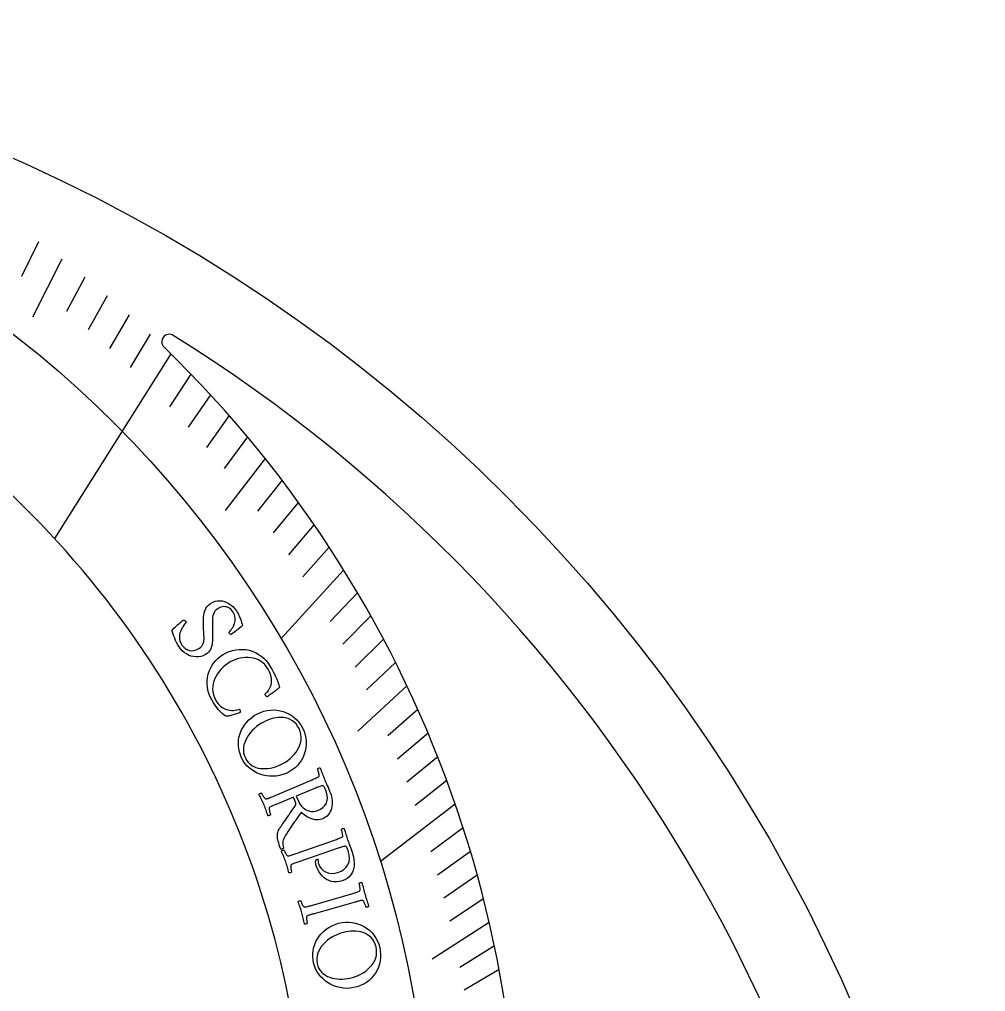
# Model space of a CAD drawing. Header units: millimetres. Extents: x -54 to 54, y -54 to 54.
# Drawn here: x 22.03 to 54, y 21.83 to 54 of the extents above; entities that cross this region are included whole.
import ezdxf

# ---------------------------------------------------------------- set-up
doc = ezdxf.new("R2010")
doc.units = ezdxf.units.MM
for name, color, linetype in [('CUT_INNER', 6, 'Continuous'), ('CUT_OUTER', 1, 'Continuous'), ('ENGRAVE', 7, 'Continuous'), ('ENGRAVE_FINE', 8, 'Continuous'), ('TEXT', 5, 'Continuous')]:
    doc.layers.add(name, color=color, linetype=linetype)

msp = doc.modelspace()

# ---------------------------------------------------------------- linework, layer by layer
at = {"layer": 'CUT_INNER'}
for centre, radius, start, end in [((0.0002, 15.4311), 31.5489, 352.72819, 87.56605), ((26.9902, 43.3315), 0.25, 58.18359, 225.87891), ((0.0012, 0.0007), 51.2986, 1.49256, 58.08336), ((0.0008, 15.431), 38.5683, 351.58117, 45.9514)]:
    msp.add_arc(centre, radius, start, end, dxfattribs=at)
at = {"layer": 'CUT_OUTER'}
msp.add_circle((0, 0), 54, dxfattribs=at)
at = {"layer": 'ENGRAVE'}
for points in [[(27.0442, 42.9297), (23.1938, 36.8176)], [(32.7621, 35.7833), (30.6874, 33.5173)], [(36.4524, 28.0325), (33.9764, 26.1285)]]:
    msp.add_lwpolyline(points, dxfattribs=at)
msp.add_circle((0, 15.4308), 35.6208, dxfattribs=at)
at = {"layer": 'ENGRAVE_FINE'}
for points in [[(22.659, 46.6422), (22.0979, 45.4873)], [(23.4368, 46.0625), (22.4647, 44.1519)], [(24.1962, 45.4662), (23.5915, 44.3298)], [(24.937, 44.854), (24.3107, 43.7274)], [(25.6588, 44.2268), (25.0111, 43.1103)], [(26.3613, 43.5851), (25.6924, 42.4791)], [(27.7074, 42.2614), (26.9967, 41.1774)], [(28.3505, 41.5809), (27.6192, 40.5084)], [(28.9735, 40.889), (28.2219, 39.8282)], [(29.5762, 40.1862), (28.8044, 39.1376)], [(30.1585, 39.4734), (28.838, 37.7452)], [(30.7203, 38.7513), (29.909, 37.7279)], [(31.2615, 38.0206), (30.4308, 37.0102)], [(31.7823, 37.2819), (30.9324, 36.2849)], [(32.2824, 36.5359), (31.4137, 35.5526)], [(33.2213, 35.0248), (32.3155, 34.0699)], [(33.6601, 34.2611), (32.7362, 33.3207)], [(34.0786, 33.4926), (33.1369, 32.5671)], [(34.477, 32.7201), (33.5177, 31.8097)], [(34.8553, 31.9441), (33.2259, 30.4509)], [(35.2137, 31.1653), (34.2203, 30.2861)], [(35.5524, 30.3842), (34.5423, 29.5209)], [(35.8717, 29.6014), (34.8452, 28.7543)], [(36.1716, 28.8173), (35.1291, 27.9868)], [(36.7144, 27.2476), (35.6408, 26.4508)], [(36.9577, 26.4629), (35.8691, 25.6834)], [(37.1827, 25.679), (36.0793, 24.917)], [(37.3896, 24.8963), (36.2718, 24.152)], [(37.5787, 24.1152), (35.6894, 22.9028)], [(37.7503, 23.3362), (36.6047, 22.628)], [(37.9046, 22.5596), (36.7457, 21.8699)]]:
    msp.add_lwpolyline(points, dxfattribs=at)
at = {"layer": 'TEXT'}
for points in [[(29.2115, 34.4275), (29.2396, 34.3828), (29.2639, 34.3412), (29.2844, 34.3026), (29.301, 34.2672), (29.3154, 34.2328), (29.329, 34.1975), (29.342, 34.1613), (29.3543, 34.124), (29.3671, 34.0842), (29.3816, 34.0399), (29.3978, 33.9912), (29.4157, 33.9381), (29.366, 33.8949), (29.3148, 33.8521), (29.262, 33.8098), (29.2078, 33.7678), (29.1562, 33.7288), (29.1114, 33.6953), (29.0734, 33.6675), (29.0421, 33.6452), (29.0353, 33.6411), (29.0272, 33.641), (29.018, 33.6447), (29.0075, 33.6524), (28.9973, 33.6617), (28.9887, 33.6704), (28.9816, 33.6787), (28.9761, 33.6863), (28.9707, 33.6966), (28.9674, 33.7066), (28.9662, 33.7165), (28.9671, 33.7261), (28.9912, 33.7476), (29.0156, 33.7733), (29.0403, 33.8035), (29.0652, 33.8379), (29.089, 33.8757), (29.1102, 33.9159), (29.129, 33.9585), (29.1452, 34.0034), (29.1579, 34.05), (29.1662, 34.0975), (29.1701, 34.146), (29.1695, 34.1953), (29.1634, 34.2447), (29.1504, 34.2931), (29.1306, 34.3406), (29.104, 34.3872), (29.0643, 34.4414), (29.0226, 34.4854), (28.9789, 34.5189), (28.9333, 34.5422), (28.8869, 34.5569), (28.8409, 34.5648), (28.7953, 34.566), (28.75, 34.5605), (28.7062, 34.5499), (28.6653, 34.5359), (28.6272, 34.5184), (28.5919, 34.4975), (28.5416, 34.4586), (28.5008, 34.4152), (28.4696, 34.3675), (28.4478, 34.3155), (28.4331, 34.2601), (28.4231, 34.2021), (28.4178, 34.1416), (28.4171, 34.0785), (28.4185, 34.014), (28.4195, 33.9491), (28.4201, 33.8838), (28.4204, 33.8182), (28.4216, 33.7683), (28.4227, 33.7159), (28.4239, 33.6611), (28.4251, 33.6038), (28.4252, 33.5451), (28.4234, 33.4864), (28.4195, 33.4275), (28.4136, 33.3684), (28.4044, 33.3104), (28.3904, 33.2546), (28.3718, 33.201), (28.3485, 33.1497), (28.3195, 33.1017), (28.2839, 33.0582), (28.2418, 33.0192), (28.1932, 32.9846), (28.1157, 32.9438), (28.0362, 32.9162), (27.9547, 32.9019), (27.8711, 32.9008), (27.7878, 32.9112), (27.7073, 32.9314), (27.6295, 32.9615), (27.5542, 33.0015), (27.4837, 33.0498), (27.4198, 33.1049), (27.3627, 33.167), (27.3121, 33.236), (27.2699, 33.3049), (27.2321, 33.3751), (27.1989, 33.4466), (27.1702, 33.5194), (27.144, 33.5907), (27.1184, 33.6578), (27.0935, 33.7206), (27.0693, 33.7791), (27.1053, 33.8153), (27.1431, 33.8519), (27.1826, 33.889), (27.2238, 33.9265), (27.2648, 33.9629), (27.3034, 33.9968), (27.3396, 34.0281), (27.3735, 34.0568), (27.4032, 34.0814), (27.4268, 34.1007), (27.4443, 34.1146), (27.4558, 34.123), (27.4675, 34.1203), (27.479, 34.1168), (27.4904, 34.1123), (27.5016, 34.107), (27.5122, 34.1007), (27.5216, 34.0934), (27.5299, 34.0851), (27.5372, 34.0757), (27.5433, 34.0632), (27.5446, 34.0511), (27.5411, 34.0392), (27.5327, 34.0277), (27.5148, 34.0078), (27.4947, 33.9831), (27.4724, 33.9536), (27.448, 33.9195), (27.4232, 33.8812), (27.4, 33.8394), (27.3783, 33.7942), (27.3582, 33.7455), (27.3415, 33.6942), (27.3304, 33.6411), (27.3247, 33.5863), (27.3244, 33.5296), (27.3316, 33.4716), (27.3482, 33.4126), (27.3743, 33.3526), (27.4097, 33.2916), (27.4567, 33.2315), (27.5121, 33.1828), (27.576, 33.1453), (27.6484, 33.1191), (27.7257, 33.1076), (27.8042, 33.114), (27.8841, 33.1386), (27.9652, 33.1813), (28.0187, 33.2199), (28.0615, 33.261), (28.0936, 33.3047), (28.115, 33.351), (28.1286, 33.3998), (28.1375, 33.4513), (28.1417, 33.5054), (28.141, 33.5621), (28.1378, 33.6212), (28.1341, 33.6824), (28.1299, 33.7457), (28.1252, 33.8111), (28.1222, 33.8857), (28.12, 33.9622), (28.1186, 34.0408), (28.118, 34.1214), (28.1209, 34.2019), (28.1299, 34.2803), (28.1451, 34.3565), (28.1665, 34.4306), (28.1965, 34.5004), (28.2375, 34.5636), (28.2896, 34.6202), (28.3529, 34.6703), (28.427, 34.7133), (28.5031, 34.743), (28.5814, 34.7595), (28.6617, 34.7625), (28.742, 34.7536), (28.8202, 34.7344), (28.8964, 34.7047), (28.9704, 34.6645), (29.0402, 34.6157), (29.1037, 34.5599), (29.1608, 34.4971), (29.2115, 34.4275)], [(30.3437, 32.568), (30.3854, 32.4923), (30.4263, 32.4139), (30.4665, 32.3329), (30.506, 32.2492), (30.5437, 32.163), (30.5785, 32.0745), (30.6103, 31.9837), (30.6392, 31.8907), (30.6358, 31.888), (30.6254, 31.8798), (30.608, 31.8661), (30.5838, 31.8469), (30.5548, 31.8241), (30.5232, 31.7998), (30.4892, 31.7739), (30.4526, 31.7464), (30.4157, 31.7188), (30.3805, 31.6923), (30.347, 31.6671), (30.3153, 31.643), (30.2876, 31.6221), (30.2661, 31.6063), (30.2508, 31.5955), (30.2417, 31.5898), (30.2357, 31.5866), (30.2281, 31.5865), (30.2188, 31.5894), (30.2079, 31.5955), (30.1967, 31.6037), (30.1869, 31.613), (30.1784, 31.6236), (30.1711, 31.6353), (30.1661, 31.646), (30.1626, 31.6565), (30.1606, 31.6669), (30.1602, 31.6771), (30.1767, 31.6913), (30.1965, 31.71), (30.2196, 31.7333), (30.2461, 31.7612), (30.2733, 31.7939), (30.2987, 31.8316), (30.3224, 31.8744), (30.3442, 31.9224), (30.3618, 31.9755), (30.3728, 32.034), (30.3772, 32.0977), (30.375, 32.1668), (30.3635, 32.2414), (30.3402, 32.3217), (30.3049, 32.4076), (30.2578, 32.4991), (30.2072, 32.5779), (30.1495, 32.6476), (30.0849, 32.7081), (30.0134, 32.7594), (29.9367, 32.8017), (29.8565, 32.8353), (29.7728, 32.8603), (29.6857, 32.8766), (29.5969, 32.8847), (29.5082, 32.885), (29.4196, 32.8775), (29.3312, 32.8622), (29.2445, 32.8399), (29.1614, 32.8112), (29.0818, 32.7763), (29.0057, 32.735), (28.9246, 32.6828), (28.8477, 32.6253), (28.7748, 32.5625), (28.706, 32.4947), (28.6428, 32.4225), (28.5868, 32.3469), (28.5379, 32.2679), (28.4962, 32.1854), (28.4629, 32.1004), (28.4394, 32.0136), (28.4256, 31.925), (28.4215, 31.8345), (28.4288, 31.7429), (28.449, 31.651), (28.482, 31.5587), (28.528, 31.4658), (28.5659, 31.4041), (28.6062, 31.3502), (28.6489, 31.3039), (28.694, 31.2654), (28.7401, 31.2332), (28.786, 31.2057), (28.8315, 31.1829), (28.8769, 31.165), (28.9384, 31.1469), (28.9991, 31.1358), (29.0587, 31.1316), (29.1175, 31.1346), (29.1734, 31.1417), (29.2248, 31.1501), (29.2716, 31.1599), (29.3139, 31.171), (29.328, 31.1465), (29.3369, 31.1208), (29.3408, 31.0937), (29.3396, 31.0654), (29.3261, 31.059), (29.3067, 31.0512), (29.2813, 31.0419), (29.2501, 31.0311), (29.215, 31.0195), (29.1783, 31.0077), (29.1401, 30.9957), (29.1002, 30.9836), (29.0605, 30.9722), (29.0226, 30.9622), (28.9866, 30.9536), (28.9525, 30.9465), (28.922, 30.9414), (28.897, 30.9386), (28.8774, 30.9383), (28.8632, 30.9404), (28.7996, 30.9847), (28.7378, 31.0351), (28.6778, 31.0915), (28.6196, 31.154), (28.5626, 31.2236), (28.506, 31.3015), (28.4498, 31.3877), (28.394, 31.4821), (28.3407, 31.5869), (28.299, 31.6926), (28.2687, 31.7992), (28.2499, 31.907), (28.2419, 32.0144), (28.2439, 32.1201), (28.256, 32.2242), (28.2783, 32.3265), (28.3101, 32.426), (28.3506, 32.5213), (28.4, 32.6124), (28.4583, 32.6993), (28.5249, 32.7807), (28.5994, 32.8554), (28.6817, 32.9233), (28.772, 32.9843), (28.8732, 33.0398), (28.9769, 33.0844), (29.0832, 33.118), (29.1919, 33.1404), (29.3017, 33.1519), (29.4111, 33.1529), (29.52, 33.1433), (29.6285, 33.123), (29.735, 33.0918), (29.8376, 33.0495), (29.9364, 32.9961), (30.0313, 32.9316), (30.1206, 32.8563), (30.2025, 32.7705), (30.2769, 32.6744), (30.3437, 32.568)], [(31.4057, 30.534), (31.4503, 30.429), (31.4839, 30.3226), (31.5066, 30.2147), (31.5182, 30.1056), (31.5189, 29.9968), (31.5089, 29.89), (31.4881, 29.7851), (31.4566, 29.6822), (31.4149, 29.5828), (31.3634, 29.4882), (31.3021, 29.3986), (31.2311, 29.3138), (31.1505, 29.2355), (31.0605, 29.1653), (30.961, 29.1033), (30.8523, 29.0493), (30.7447, 29.0078), (30.6364, 28.9778), (30.5275, 28.9594), (30.4178, 28.9523), (30.309, 28.9555), (30.2025, 28.9679), (30.0983, 28.9897), (29.9963, 29.0206), (29.898, 29.0602), (29.8051, 29.1081), (29.7175, 29.1644), (29.6352, 29.2289), (29.5596, 29.3011), (29.4923, 29.3805), (29.4332, 29.4671), (29.3822, 29.5609), (29.3411, 29.6579), (29.31, 29.7567), (29.2888, 29.8576), (29.2777, 29.9606), (29.2766, 30.064), (29.2855, 30.1662), (29.3046, 30.2673), (29.3337, 30.3673), (29.3725, 30.4649), (29.4207, 30.5589), (29.4782, 30.6493), (29.5452, 30.7361), (29.6214, 30.8176), (29.7068, 30.892), (29.8013, 30.9594), (29.9051, 31.0195), (30.0098, 31.068), (30.1162, 31.1051), (30.2242, 31.1307), (30.3339, 31.1447), (30.4436, 31.1477), (30.5516, 31.1404), (30.6579, 31.1228), (30.7624, 31.0948), (30.8637, 31.0567), (30.9601, 31.0088), (31.0517, 30.9512), (31.1383, 30.8839), (31.2182, 30.8079), (31.2894, 30.7242), (31.3519, 30.6329), (31.4057, 30.534)], [(31.2831, 30.5302), (31.2375, 30.6125), (31.1854, 30.6837), (31.1269, 30.7438), (31.0622, 30.7928), (30.9927, 30.8318), (30.9202, 30.8619), (30.8447, 30.8831), (30.7662, 30.8955), (30.6857, 30.8999), (30.6044, 30.8975), (30.5224, 30.888), (30.4395, 30.8717), (30.3574, 30.8496), (30.2775, 30.8231), (30.1999, 30.792), (30.1246, 30.7565), (30.04, 30.7097), (29.9585, 30.657), (29.8802, 30.5986), (29.805, 30.5345), (29.7346, 30.4658), (29.6706, 30.3937), (29.6131, 30.3181), (29.562, 30.2392), (29.5188, 30.1578), (29.4849, 30.0751), (29.4604, 29.9909), (29.4452, 29.9053), (29.4411, 29.8191), (29.45, 29.733), (29.4717, 29.6472), (29.5064, 29.5613), (29.5492, 29.4837), (29.5984, 29.4164), (29.6539, 29.3594), (29.716, 29.3127), (29.7833, 29.2752), (29.8544, 29.2457), (29.9294, 29.2244), (30.0083, 29.2111), (30.0896, 29.2051), (30.1719, 29.2056), (30.2551, 29.2127), (30.3393, 29.2264), (30.4228, 29.2455), (30.5041, 29.269), (30.5833, 29.2968), (30.6602, 29.3289), (30.7468, 29.3718), (30.8302, 29.4207), (30.9105, 29.4755), (30.9875, 29.5364), (31.0596, 29.6025), (31.125, 29.6729), (31.1836, 29.7477), (31.2356, 29.8268), (31.2792, 29.9092), (31.3132, 29.9937), (31.3374, 30.0801), (31.3519, 30.1686), (31.3547, 30.2584), (31.3442, 30.3486), (31.3203, 30.4392), (31.2831, 30.5302)], [(32.3227, 28.3927), (32.3425, 28.3369), (32.3581, 28.2786), (32.3697, 28.2177), (32.3771, 28.1543), (32.38, 28.09), (32.3779, 28.0264), (32.3708, 27.9637), (32.3588, 27.9017), (32.3412, 27.8418), (32.3176, 27.7851), (32.2879, 27.7316), (32.2522, 27.6813), (32.2099, 27.6356), (32.1606, 27.5958), (32.1043, 27.5619), (32.0411, 27.5338), (31.9844, 27.5169), (31.9254, 27.5083), (31.8643, 27.5078), (31.801, 27.5155), (31.7373, 27.53), (31.6751, 27.5501), (31.6144, 27.5757), (31.5551, 27.6068), (31.4991, 27.6421), (31.4482, 27.6805), (31.4024, 27.7219), (31.3617, 27.7664), (31.3113, 27.699), (31.2632, 27.6337), (31.2174, 27.5704), (31.174, 27.5091), (31.132, 27.4486), (31.0904, 27.3874), (31.0492, 27.3256), (31.0084, 27.2633), (30.9667, 27.1989), (30.9227, 27.1312), (30.8766, 27.0602), (30.8282, 26.9858), (30.7991, 26.9365), (30.776, 26.8879), (30.7588, 26.8401), (30.7477, 26.7931), (30.7429, 26.7441), (30.7446, 26.6908), (30.7529, 26.633), (30.7676, 26.5707), (30.7617, 26.5627), (30.7521, 26.5562), (30.7388, 26.5509), (30.722, 26.547), (30.7051, 26.5443), (30.692, 26.5424), (30.6827, 26.5415), (30.677, 26.5414), (30.651, 26.6151), (30.6286, 26.6829), (30.6098, 26.7446), (30.5947, 26.8004), (30.5829, 26.85), (30.5742, 26.8929), (30.5686, 26.9292), (30.5662, 26.9589), (30.567, 26.9788), (30.5683, 27.0025), (30.5703, 27.03), (30.5728, 27.0613), (30.5783, 27.0954), (30.5893, 27.1311), (30.6058, 27.1685), (30.6277, 27.2077), (30.639, 27.225), (30.6547, 27.2486), (30.6749, 27.2784), (30.6994, 27.3144), (30.7276, 27.3556), (30.7588, 27.4007), (30.793, 27.4498), (30.8302, 27.5028), (30.8694, 27.5589), (30.9099, 27.6169), (30.9516, 27.6769), (30.9945, 27.739), (31.0378, 27.8016), (31.0807, 27.8633), (31.1232, 27.9241), (31.1654, 27.984), (31.1756, 28.0062), (31.1789, 28.0321), (31.1752, 28.0616), (31.1645, 28.0948), (31.0982, 28.2569), (30.5266, 28.0212), (30.5219, 28.0192), (30.5172, 28.0173), (30.5125, 28.0153), (30.5078, 28.0134), (30.5031, 28.0115), (30.4984, 28.0095), (30.4937, 28.0076), (30.489, 28.0056), (30.4599, 27.9935), (30.4322, 27.9818), (30.406, 27.9704), (30.3813, 27.9594), (30.3585, 27.9485), (30.3384, 27.9376), (30.3207, 27.9266), (30.3057, 27.9155), (30.3002, 27.907), (30.2971, 27.8939), (30.2963, 27.8764), (30.2977, 27.8544), (30.301, 27.83), (30.3055, 27.8052), (30.3113, 27.7801), (30.3183, 27.7545), (30.3255, 27.7309), (30.3317, 27.7113), (30.337, 27.6958), (30.3412, 27.6845), (30.3354, 27.6773), (30.3269, 27.6701), (30.3155, 27.663), (30.3015, 27.6558), (30.2869, 27.6501), (30.2739, 27.647), (30.2626, 27.6466), (30.253, 27.6489), (30.2375, 27.6959), (30.2221, 27.7419), (30.2069, 27.7869), (30.1918, 27.8308), (30.1763, 27.8743), (30.1599, 27.9181), (30.1426, 27.9623), (30.1244, 28.0067), (30.1061, 28.0498), (30.0869, 28.093), (30.0669, 28.1364), (30.0461, 28.1798), (30.0246, 28.2234), (30.0028, 28.2673), (29.9805, 28.3115), (29.9578, 28.3559), (29.9629, 28.3643), (29.9711, 28.3721), (29.9824, 28.3791), (29.9968, 28.3854), (30.0118, 28.3904), (30.0248, 28.3934), (30.0359, 28.3945), (30.0451, 28.3935), (30.0502, 28.3825), (30.0575, 28.368), (30.0671, 28.3498), (30.0788, 28.328), (30.0921, 28.305), (30.106, 28.2829), (30.1207, 28.2617), (30.1361, 28.2416), (30.1509, 28.2246), (30.1639, 28.213), (30.1751, 28.2067), (30.1844, 28.2058), (30.2069, 28.2088), (30.2315, 28.2144), (30.2583, 28.2224), (30.2873, 28.2329), (30.3179, 28.2451), (30.3496, 28.2579), (30.3824, 28.2714), (30.4162, 28.2856), (31.7196, 28.8403), (31.7535, 28.8547), (31.7863, 28.8689), (31.818, 28.883), (31.8487, 28.8968), (31.8771, 28.9106), (31.902, 28.9246), (31.9233, 28.9388), (31.9411, 28.9531), (31.948, 28.9612), (31.9515, 28.9744), (31.9514, 28.9925), (31.9478, 29.0156), (31.942, 29.0413), (31.9355, 29.0672), (31.9282, 29.0933), (31.9201, 29.1194), (31.9121, 29.1436), (31.9052, 29.1637), (31.8994, 29.1797), (31.8946, 29.1915), (31.9001, 29.1991), (31.9084, 29.2066), (31.9195, 29.2142), (31.9334, 29.2217), (31.9478, 29.2279), (31.9607, 29.2311), (31.9721, 29.2316), (31.9819, 29.2292), (32.0012, 29.1798), (32.02, 29.1309), (32.0383, 29.0825), (32.056, 29.0346), (32.0736, 28.9872), (32.0917, 28.9402), (32.1103, 28.8936), (32.1292, 28.8475), (32.1496, 28.7991), (32.1711, 28.7489), (32.1937, 28.6971), (32.2173, 28.6435), (32.242, 28.587), (32.2679, 28.5263), (32.2947, 28.4616), (32.3227, 28.3927)], [(31.8987, 27.8199), (31.9928, 27.8645), (32.0722, 27.9198), (32.1369, 27.9858), (32.1869, 28.0625), (32.2175, 28.1511), (32.2241, 28.2525), (32.2066, 28.3668), (32.1648, 28.4936), (32.1578, 28.5102), (32.1488, 28.5306), (32.1378, 28.5547), (32.1248, 28.5825), (32.1109, 28.6086), (32.0973, 28.6273), (32.0839, 28.6386), (32.0707, 28.6427), (32.0517, 28.6417), (32.0284, 28.6372), (32.0008, 28.6293), (31.9689, 28.6179), (31.9347, 28.6047), (31.9005, 28.5911), (31.8661, 28.5773), (31.8316, 28.5632), (31.1924, 28.2957), (31.2602, 28.1299), (31.288, 28.0714), (31.3219, 28.0169), (31.3621, 27.9665), (31.4086, 27.9202), (31.46, 27.8794), (31.5148, 27.8456), (31.5732, 27.819), (31.6352, 27.7994), (31.6994, 27.7886), (31.7648, 27.7884), (31.8312, 27.7988), (31.8987, 27.8199)], [(32.7157, 25.489), (32.6211, 25.4661), (32.529, 25.4562), (32.4393, 25.4592), (32.3521, 25.4749), (32.2687, 25.5027), (32.1907, 25.5416), (32.1179, 25.5917), (32.0504, 25.6528), (31.9893, 25.7242), (31.9359, 25.8048), (31.8901, 25.8947), (31.8519, 25.9941), (31.8476, 26.0082), (31.8435, 26.0247), (31.8395, 26.0434), (31.8356, 26.0645), (31.8325, 26.0858), (31.8309, 26.1054), (31.8307, 26.1232), (31.8321, 26.1392), (31.8346, 26.1446), (31.838, 26.1521), (31.8423, 26.1617), (31.8474, 26.1734), (31.8541, 26.1851), (31.863, 26.1949), (31.8741, 26.2028), (31.8875, 26.2087), (31.8961, 26.2104), (31.9026, 26.2092), (31.9069, 26.205), (31.9091, 26.1978), (31.9102, 26.1834), (31.9113, 26.1686), (31.9123, 26.1533), (31.9132, 26.1375), (31.9148, 26.1213), (31.9176, 26.1046), (31.9216, 26.0874), (31.927, 26.0697), (31.9656, 25.98), (32.0173, 25.9031), (32.0823, 25.839), (32.1606, 25.7875), (32.2497, 25.7527), (32.3471, 25.7384), (32.4528, 25.7447), (32.5669, 25.7718), (32.6765, 25.8158), (32.7691, 25.8728), (32.8445, 25.943), (32.9026, 26.0265), (32.9403, 26.1224), (32.9544, 26.2301), (32.9446, 26.3492), (32.9109, 26.4797), (32.905, 26.4968), (32.8973, 26.5177), (32.8878, 26.5424), (32.8765, 26.571), (32.8643, 26.5978), (32.8518, 26.6173), (32.8392, 26.6295), (32.8263, 26.6344), (32.8073, 26.6345), (32.7837, 26.6315), (32.7557, 26.6253), (32.7231, 26.6159), (32.6882, 26.6048), (32.6532, 26.5934), (32.618, 26.5818), (32.5827, 26.5698), (31.2456, 26.1127), (31.2109, 26.1007), (31.1775, 26.089), (31.1453, 26.0774), (31.1144, 26.0661), (31.0858, 26.0546), (31.0605, 26.0428), (31.0384, 26.0305), (31.0196, 26.0178), (31.0137, 26.0095), (31.0098, 25.9967), (31.0079, 25.9793), (31.0079, 25.9572), (31.0096, 25.9328), (31.0125, 25.908), (31.0166, 25.8831), (31.0218, 25.8578), (31.0273, 25.8345), (31.0321, 25.8151), (31.0363, 25.7996), (31.0398, 25.7881), (31.0335, 25.7813), (31.0246, 25.7747), (31.0128, 25.7682), (30.9984, 25.762), (30.9834, 25.7571), (30.9703, 25.7548), (30.959, 25.7551), (30.9496, 25.758), (30.937, 25.8059), (30.9245, 25.8528), (30.912, 25.8986), (30.8997, 25.9434), (30.8869, 25.9877), (30.8732, 26.0325), (30.8587, 26.0776), (30.8433, 26.1231), (30.8277, 26.1672), (30.8113, 26.2112), (30.7942, 26.2552), (30.7763, 26.2991), (30.7579, 26.3433), (30.7389, 26.388), (30.7195, 26.4331), (30.6997, 26.4787), (30.7053, 26.4869), (30.714, 26.4941), (30.7257, 26.5004), (30.7405, 26.5058), (30.7557, 26.5099), (30.7689, 26.5121), (30.78, 26.5124), (30.7892, 26.511), (30.7935, 26.4998), (30.7998, 26.4851), (30.808, 26.4668), (30.8182, 26.4451), (30.8297, 26.4219), (30.8421, 26.3995), (30.8553, 26.3778), (30.8694, 26.3568), (30.8831, 26.339), (30.8954, 26.3266), (30.9062, 26.3196), (30.9155, 26.3181), (30.9381, 26.3198), (30.963, 26.3238), (30.9903, 26.3301), (31.0198, 26.3389), (31.0511, 26.3491), (31.0835, 26.3599), (31.1171, 26.3714), (31.1518, 26.3835), (32.488, 26.8533), (32.5227, 26.8656), (32.5564, 26.8778), (32.5889, 26.8898), (32.6204, 26.9017), (32.6496, 26.9137), (32.6753, 26.9262), (32.6975, 26.939), (32.7161, 26.9522), (32.7235, 26.9599), (32.7278, 26.9728), (32.7288, 26.9909), (32.7266, 27.0142), (32.7225, 27.0402), (32.7176, 27.0665), (32.7119, 27.0929), (32.7054, 27.1195), (32.6989, 27.1442), (32.6933, 27.1646), (32.6885, 27.1809), (32.6844, 27.193), (32.6904, 27.2002), (32.6992, 27.2073), (32.7107, 27.2141), (32.725, 27.2208), (32.7398, 27.226), (32.7529, 27.2285), (32.7643, 27.2282), (32.7739, 27.2252), (32.7902, 27.1747), (32.8059, 27.1247), (32.8211, 27.0753), (32.8358, 27.0264), (32.8505, 26.978), (32.8656, 26.93), (32.8813, 26.8824), (32.8973, 26.8351), (32.9147, 26.7856), (32.933, 26.7342), (32.9524, 26.681), (32.9726, 26.6261), (32.9938, 26.5682), (33.0158, 26.506), (33.0387, 26.4398), (33.0623, 26.3693), (33.0868, 26.2811), (33.1021, 26.192), (33.1083, 26.1022), (33.1054, 26.0116), (33.0929, 25.9232), (33.0704, 25.8397), (33.0379, 25.7612), (32.9956, 25.6877), (32.9426, 25.622), (32.8783, 25.567), (32.8026, 25.5227), (32.7157, 25.489)], [(33.467, 25.0357), (33.4814, 24.9866), (33.4961, 24.9382), (33.5112, 24.8907), (33.5267, 24.8439), (33.5424, 24.7969), (33.5581, 24.7488), (33.5739, 24.6996), (33.5896, 24.6492), (33.5834, 24.6411), (33.5743, 24.6344), (33.5622, 24.6288), (33.547, 24.6246), (33.5315, 24.6218), (33.5181, 24.6208), (33.5069, 24.6215), (33.4979, 24.624), (33.4942, 24.6363), (33.4887, 24.6527), (33.4814, 24.6732), (33.4722, 24.6978), (33.462, 24.724), (33.4514, 24.7491), (33.4404, 24.7732), (33.429, 24.7962), (33.4175, 24.816), (33.4062, 24.8303), (33.3951, 24.8391), (33.3842, 24.8425), (33.3653, 24.8421), (33.3443, 24.84), (33.3212, 24.8361), (33.2958, 24.8304), (33.2689, 24.8236), (33.2407, 24.8162), (33.2114, 24.8083), (33.181, 24.7998), (33.1761, 24.7984), (33.1711, 24.7971), (33.1662, 24.7957), (33.1613, 24.7943), (33.1564, 24.7929), (33.1515, 24.7915), (33.1466, 24.7901), (33.1417, 24.7888), (31.7786, 24.4039), (31.7737, 24.4025), (31.7688, 24.4011), (31.7639, 24.3997), (31.759, 24.3983), (31.7541, 24.3969), (31.7492, 24.3955), (31.7442, 24.3942), (31.7393, 24.3928), (31.709, 24.3841), (31.6802, 24.3756), (31.6529, 24.3674), (31.627, 24.3593), (31.6032, 24.3512), (31.5819, 24.3427), (31.5631, 24.3338), (31.5468, 24.3245), (31.5405, 24.3166), (31.5358, 24.304), (31.533, 24.2867), (31.5319, 24.2647), (31.5323, 24.2401), (31.5339, 24.2149), (31.5367, 24.1893), (31.5408, 24.1631), (31.5452, 24.1388), (31.5491, 24.1186), (31.5525, 24.1027), (31.5554, 24.0909), (31.5488, 24.0844), (31.5395, 24.0783), (31.5274, 24.0725), (31.5126, 24.067), (31.4975, 24.063), (31.4843, 24.0614), (31.473, 24.0623), (31.4637, 24.0657), (31.4537, 24.1143), (31.4438, 24.1618), (31.4338, 24.2082), (31.4239, 24.2535), (31.4136, 24.2985), (31.4023, 24.3439), (31.3903, 24.3898), (31.3774, 24.436), (31.3641, 24.481), (31.3501, 24.5261), (31.3352, 24.5715), (31.3196, 24.6171), (31.3033, 24.6629), (31.2867, 24.709), (31.2697, 24.7554), (31.2523, 24.8021), (31.2584, 24.8099), (31.2674, 24.8167), (31.2794, 24.8224), (31.2945, 24.827), (31.3099, 24.8302), (31.3232, 24.8317), (31.3344, 24.8314), (31.3434, 24.8295), (31.3472, 24.8179), (31.3527, 24.8026), (31.3601, 24.7835), (31.3693, 24.7605), (31.3798, 24.736), (31.3911, 24.7125), (31.4032, 24.6898), (31.4161, 24.668), (31.4289, 24.6494), (31.4404, 24.6364), (31.4508, 24.6289), (31.46, 24.6269), (31.4827, 24.6273), (31.5078, 24.6299), (31.5353, 24.6348), (31.5653, 24.6419), (31.5971, 24.6504), (31.6301, 24.6595), (31.6642, 24.6691), (31.6995, 24.6793), (33.0593, 25.076), (33.0946, 25.0864), (33.1288, 25.0968), (33.162, 25.107), (33.1941, 25.1172), (33.2239, 25.1276), (33.2502, 25.1386), (33.273, 25.1502), (33.2923, 25.1625), (33.3002, 25.1697), (33.3051, 25.1823), (33.3071, 25.2004), (33.3062, 25.2238), (33.3035, 25.2501), (33.2999, 25.2769), (33.2955, 25.3041), (33.2902, 25.3318), (33.2849, 25.3575), (33.2802, 25.3788), (33.2762, 25.3956), (33.2728, 25.408), (33.2791, 25.4149), (33.2883, 25.4214), (33.3001, 25.4277), (33.3148, 25.4336), (33.3298, 25.438), (33.3431, 25.4397), (33.3544, 25.4389), (33.3639, 25.4353), (33.3774, 25.3839), (33.3905, 25.3328), (33.4031, 25.2821), (33.4154, 25.2318), (33.4277, 25.1819), (33.4404, 25.1326), (33.4535, 25.0839), (33.467, 25.0357)], [(33.9521, 23.2843), (33.9726, 23.1721), (33.9821, 23.0608), (33.9806, 22.9506), (33.968, 22.8416), (33.9449, 22.7353), (33.9117, 22.6333), (33.8684, 22.5355), (33.8152, 22.442), (33.7526, 22.3541), (33.6816, 22.2732), (33.6022, 22.1991), (33.5143, 22.1319), (33.4186, 22.0732), (33.3153, 22.0245), (33.2047, 21.9858), (33.0868, 21.9569), (32.9727, 21.94), (32.8605, 21.9345), (32.7502, 21.9404), (32.6416, 21.9574), (32.5362, 21.9844), (32.435, 22.0199), (32.338, 22.064), (32.2453, 22.1165), (32.1581, 22.1767), (32.078, 22.2438), (32.0048, 22.3179), (31.9386, 22.3989), (31.8807, 22.4859), (31.8324, 22.5781), (31.7937, 22.6756), (31.7646, 22.7783), (31.7457, 22.8819), (31.737, 22.9851), (31.7385, 23.0882), (31.7502, 23.1911), (31.7718, 23.2923), (31.8029, 23.3901), (31.8436, 23.4845), (31.8939, 23.5757), (31.9532, 23.6624), (32.0208, 23.7436), (32.0968, 23.8192), (32.1811, 23.8892), (32.2734, 23.952), (32.373, 24.0059), (32.48, 24.0509), (32.5944, 24.0868), (32.7072, 24.1112), (32.8191, 24.1241), (32.9301, 24.1254), (33.0402, 24.115), (33.1479, 24.0939), (33.2517, 24.0631), (33.3515, 24.0226), (33.4474, 23.9724), (33.5378, 23.913), (33.6214, 23.8452), (33.6981, 23.7689), (33.7679, 23.6843), (33.8292, 23.5926), (33.8803, 23.4953), (33.9213, 23.3925), (33.9521, 23.2843)], [(33.8317, 23.3074), (33.8052, 23.3977), (33.77, 23.4786), (33.7261, 23.5501), (33.6737, 23.6121), (33.6145, 23.6653), (33.5503, 23.7105), (33.4813, 23.7478), (33.4073, 23.7771), (33.3298, 23.7991), (33.25, 23.8145), (33.1679, 23.8233), (33.0834, 23.8255), (32.9984, 23.822), (32.9147, 23.8135), (32.8322, 23.8002), (32.751, 23.7821), (32.6581, 23.7549), (32.5671, 23.7214), (32.4778, 23.6816), (32.3904, 23.6356), (32.3067, 23.584), (32.2285, 23.5276), (32.1558, 23.4665), (32.0886, 23.4007), (32.0286, 23.3308), (31.9774, 23.2575), (31.9351, 23.1807), (31.9015, 23.1005), (31.8786, 23.0172), (31.8684, 22.9314), (31.8708, 22.8428), (31.8858, 22.7515), (31.9106, 22.6663), (31.9438, 22.5899), (31.9855, 22.5221), (32.0359, 22.4629), (32.0933, 22.4116), (32.1562, 22.3673), (32.2247, 22.33), (32.2988, 22.2997), (32.3768, 22.2761), (32.4572, 22.2586), (32.54, 22.2473), (32.6251, 22.2422), (32.7108, 22.2425), (32.7953, 22.2476), (32.8786, 22.2573), (32.9606, 22.2718), (33.0545, 22.2947), (33.1467, 22.3241), (33.237, 22.3601), (33.3255, 22.4026), (33.4103, 22.4513), (33.4895, 22.5056), (33.5632, 22.5657), (33.6312, 22.6316), (33.6918, 22.7024), (33.7435, 22.7773), (33.786, 22.8564), (33.8195, 22.9396), (33.842, 23.0265), (33.8515, 23.1169), (33.8481, 23.2105), (33.8317, 23.3074)]]:
    msp.add_lwpolyline(points, close=True, dxfattribs=at)

doc.saveas('drawing.dxf')
